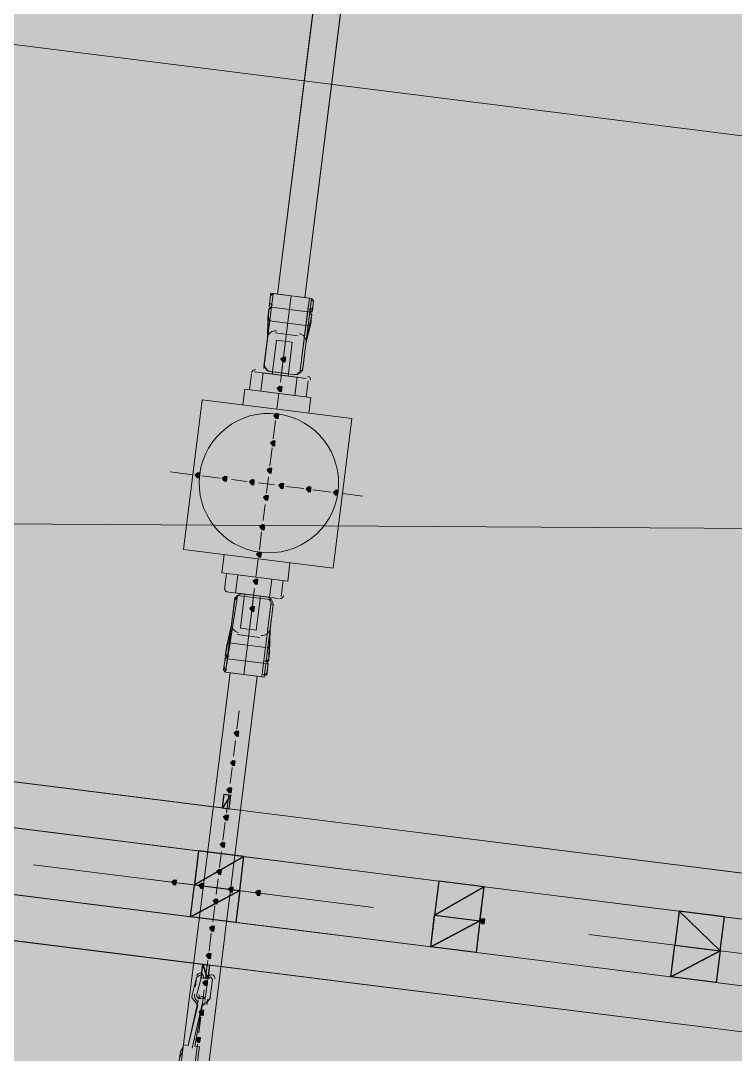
# Model space of a CAD drawing. Header units: metres. Extents: x -4 to 509425, y 7549 to 4732445.
# Drawn here: x 476037.788 to 476040.436, y 4719729.428 to 4719733.256 of the extents above; entities that cross this region are included whole.
import ezdxf

# ---------------------------------------------------------------- set-up
doc = ezdxf.new("R2010")
doc.units = ezdxf.units.M
doc.header["$LTSCALE"] = 0.01
doc.header["$MEASUREMENT"] = 0
doc.layers.get('0').update_dxf_attribs({"lineweight": 0})
doc.layers.add('_SUBESTACIÓN', color=1, linetype='Continuous')
doc.layers.add('SUBESTACION LA VID', color=253, linetype='Continuous')

# ---------------------------------------------------------------- blocks, each defined once
blk = doc.blocks.new('A$Cfff6051d')
at = {"layer": 'SUBESTACION LA VID', "transparency": 33554687}
h = blk.add_hatch(color=256, dxfattribs=at)
h.dxf.hatch_style = 2
h.paths.add_polyline_path([(476038.7691, 4719732.0006), (476038.7701, 4719732.009), (476038.7617, 4719732.01), (476038.7523, 4719732.0027), (476038.7596, 4719731.9932), (476038.768, 4719731.9922)])
h = blk.add_hatch(color=256, dxfattribs=at)
h.dxf.hatch_style = 2
h.paths.add_polyline_path([(476038.7554, 4719731.8914), (476038.7564, 4719731.8998), (476038.748, 4719731.9008), (476038.7386, 4719731.8935), (476038.7459, 4719731.884), (476038.7543, 4719731.883)])
h = blk.add_hatch(color=256, dxfattribs=at)
h.dxf.hatch_style = 2
h.paths.add_polyline_path([(476038.7428, 4719731.7906), (476038.7438, 4719731.799), (476038.7354, 4719731.8), (476038.726, 4719731.7927), (476038.7333, 4719731.7832), (476038.7417, 4719731.7822)])
h = blk.add_hatch(color=256, dxfattribs=at)
h.dxf.hatch_style = 2
h.paths.add_polyline_path([(476038.7301, 4719731.6898), (476038.7312, 4719731.6982), (476038.7228, 4719731.6992), (476038.7133, 4719731.6919), (476038.7207, 4719731.6824), (476038.7291, 4719731.6814)])
h = blk.add_hatch(color=256, dxfattribs=at)
h.dxf.hatch_style = 2
h.paths.add_polyline_path([(476038.4508, 4719731.5712), (476038.4518, 4719731.5796), (476038.4434, 4719731.5807), (476038.434, 4719731.5733), (476038.4413, 4719731.5639), (476038.4497, 4719731.5628)])
h = blk.add_hatch(color=256, dxfattribs=at)
h.dxf.hatch_style = 2
h.paths.add_polyline_path([(476038.7175, 4719731.589), (476038.7185, 4719731.5974), (476038.7101, 4719731.5984), (476038.7007, 4719731.5911), (476038.708, 4719731.5816), (476038.7164, 4719731.5806)])
h = blk.add_hatch(color=256, dxfattribs=at)
h.dxf.hatch_style = 2
h.paths.add_polyline_path([(476038.5516, 4719731.5586), (476038.5526, 4719731.567), (476038.5442, 4719731.568), (476038.5348, 4719731.5607), (476038.5421, 4719731.5512), (476038.5505, 4719731.5502)])
h = blk.add_hatch(color=256, dxfattribs=at)
h.dxf.hatch_style = 2
h.paths.add_polyline_path([(476038.6524, 4719731.5459), (476038.6534, 4719731.5543), (476038.645, 4719731.5554), (476038.6356, 4719731.548), (476038.6429, 4719731.5386), (476038.6513, 4719731.5375)])
h = blk.add_hatch(color=256, dxfattribs=at)
h.dxf.hatch_style = 2
h.paths.add_polyline_path([(476038.7616, 4719731.5322), (476038.7626, 4719731.5406), (476038.7542, 4719731.5417), (476038.7448, 4719731.5343), (476038.7521, 4719731.5249), (476038.7605, 4719731.5238)])
h = blk.add_hatch(color=256, dxfattribs=at)
h.dxf.hatch_style = 2
h.paths.add_polyline_path([(476038.8624, 4719731.5196), (476038.8634, 4719731.528), (476038.855, 4719731.5291), (476038.8456, 4719731.5217), (476038.8529, 4719731.5123), (476038.8613, 4719731.5112)])
h = blk.add_hatch(color=256, dxfattribs=at)
h.dxf.hatch_style = 2
h.paths.add_polyline_path([(476038.9632, 4719731.507), (476038.9642, 4719731.5154), (476038.9558, 4719731.5164), (476038.9464, 4719731.5091), (476038.9537, 4719731.4996), (476038.9621, 4719731.4986)])
h = blk.add_hatch(color=256, dxfattribs=at)
h.dxf.hatch_style = 2
h.paths.add_polyline_path([(476038.7048, 4719731.4882), (476038.7059, 4719731.4966), (476038.6975, 4719731.4976), (476038.688, 4719731.4903), (476038.6954, 4719731.4808), (476038.7038, 4719731.4798)])
h = blk.add_hatch(color=256, dxfattribs=at)
h.dxf.hatch_style = 2
h.paths.add_polyline_path([(476038.6912, 4719731.379), (476038.6922, 4719731.3874), (476038.6838, 4719731.3884), (476038.6744, 4719731.3811), (476038.6817, 4719731.3716), (476038.6901, 4719731.3706)])
h = blk.add_hatch(color=256, dxfattribs=at)
h.dxf.hatch_style = 2
h.paths.add_polyline_path([(476038.6785, 4719731.2782), (476038.6796, 4719731.2866), (476038.6712, 4719731.2876), (476038.6617, 4719731.2803), (476038.6691, 4719731.2708), (476038.6775, 4719731.2698)])
h = blk.add_hatch(color=256, dxfattribs=at)
h.dxf.hatch_style = 2
h.paths.add_polyline_path([(476038.6659, 4719731.1773), (476038.6669, 4719731.1857), (476038.6585, 4719731.1868), (476038.6491, 4719731.1795), (476038.6564, 4719731.17), (476038.6648, 4719731.1689)])
h = blk.add_hatch(color=256, dxfattribs=at)
h.dxf.hatch_style = 2
h.paths.add_polyline_path([(476038.6532, 4719731.0765), (476038.6543, 4719731.0849), (476038.6459, 4719731.086), (476038.6364, 4719731.0787), (476038.6438, 4719731.0692), (476038.6522, 4719731.0681)])
h = blk.add_hatch(color=256, dxfattribs=at)
h.dxf.hatch_style = 2
h.paths.add_polyline_path([(476038.5953, 4719730.6145), (476038.5964, 4719730.6229), (476038.588, 4719730.624), (476038.5785, 4719730.6166), (476038.5859, 4719730.6072), (476038.5943, 4719730.6061)])
h = blk.add_hatch(color=256, dxfattribs=at)
h.dxf.hatch_style = 2
h.paths.add_polyline_path([(476038.5816, 4719730.5053), (476038.5827, 4719730.5137), (476038.5743, 4719730.5148), (476038.5648, 4719730.5074), (476038.5722, 4719730.498), (476038.5806, 4719730.4969)])
h = blk.add_hatch(color=256, dxfattribs=at)
h.dxf.hatch_style = 2
h.paths.add_polyline_path([(476038.569, 4719730.4045), (476038.57, 4719730.4129), (476038.5616, 4719730.414), (476038.5522, 4719730.4066), (476038.5595, 4719730.3972), (476038.5679, 4719730.3961)])
h = blk.add_hatch(color=256, dxfattribs=at)
h.dxf.hatch_style = 2
h.paths.add_polyline_path([(476038.5564, 4719730.3037), (476038.5574, 4719730.3121), (476038.549, 4719730.3132), (476038.5396, 4719730.3058), (476038.5469, 4719730.2964), (476038.5553, 4719730.2953)])
h = blk.add_hatch(color=256, dxfattribs=at)
h.dxf.hatch_style = 2
h.paths.add_polyline_path([(476038.5437, 4719730.2029), (476038.5448, 4719730.2113), (476038.5364, 4719730.2124), (476038.5269, 4719730.205), (476038.5343, 4719730.1956), (476038.5427, 4719730.1945)])
h = blk.add_hatch(color=256, dxfattribs=at)
h.dxf.hatch_style = 2
h.paths.add_polyline_path([(476038.5311, 4719730.1021), (476038.5321, 4719730.1105), (476038.5237, 4719730.1116), (476038.5143, 4719730.1042), (476038.5216, 4719730.0948), (476038.53, 4719730.0937)])
h = blk.add_hatch(color=256, dxfattribs=at)
h.dxf.hatch_style = 2
h.paths.add_polyline_path([(476038.3641, 4719730.0633), (476038.3651, 4719730.0717), (476038.3567, 4719730.0728), (476038.3473, 4719730.0654), (476038.3546, 4719730.056), (476038.363, 4719730.0549)])
h = blk.add_hatch(color=256, dxfattribs=at)
h.dxf.hatch_style = 2
h.paths.add_polyline_path([(476038.4649, 4719730.0507), (476038.466, 4719730.0591), (476038.4576, 4719730.0601), (476038.4481, 4719730.0528), (476038.4555, 4719730.0433), (476038.4639, 4719730.0423)])
h = blk.add_hatch(color=256, dxfattribs=at)
h.dxf.hatch_style = 2
h.paths.add_polyline_path([(476038.5741, 4719730.037), (476038.5752, 4719730.0454), (476038.5668, 4719730.0464), (476038.5573, 4719730.0391), (476038.5647, 4719730.0296), (476038.5731, 4719730.0286)])
h = blk.add_hatch(color=256, dxfattribs=at)
h.dxf.hatch_style = 2
h.paths.add_polyline_path([(476038.6749, 4719730.0243), (476038.676, 4719730.0327), (476038.6676, 4719730.0338), (476038.6581, 4719730.0265), (476038.6655, 4719730.017), (476038.6739, 4719730.0159)])
h = blk.add_hatch(color=256, dxfattribs=at)
h.dxf.hatch_style = 2
h.paths.add_polyline_path([(476038.5174, 4719729.9929), (476038.5184, 4719730.0013), (476038.51, 4719730.0024), (476038.5006, 4719729.995), (476038.5079, 4719729.9856), (476038.5163, 4719729.9845)])
h = blk.add_hatch(color=256, dxfattribs=at)
h.dxf.hatch_style = 2
h.paths.add_polyline_path([(476038.5047, 4719729.8921), (476038.5058, 4719729.9005), (476038.4974, 4719729.9016), (476038.4879, 4719729.8942), (476038.4953, 4719729.8848), (476038.5037, 4719729.8837)])
h = blk.add_hatch(color=256, dxfattribs=at)
h.dxf.hatch_style = 2
h.paths.add_polyline_path([(476039.5065, 4719729.9201), (476039.5076, 4719729.9285), (476039.4992, 4719729.9295), (476039.4897, 4719729.9222), (476039.4971, 4719729.9127), (476039.5055, 4719729.9117)])
h = blk.add_hatch(color=256, dxfattribs=at)
h.dxf.hatch_style = 2
h.paths.add_polyline_path([(476038.4921, 4719729.7913), (476038.4932, 4719729.7997), (476038.4848, 4719729.8007), (476038.4753, 4719729.7934), (476038.4827, 4719729.7839), (476038.4911, 4719729.7829)])
h = blk.add_hatch(color=256, dxfattribs=at)
h.dxf.hatch_style = 2
h.paths.add_polyline_path([(476038.4795, 4719729.6905), (476038.4805, 4719729.6989), (476038.4721, 4719729.6999), (476038.4627, 4719729.6926), (476038.47, 4719729.6831), (476038.4784, 4719729.6821)])
h = blk.add_hatch(color=256, dxfattribs=at)
h.dxf.hatch_style = 2
h.paths.add_polyline_path([(476038.4658, 4719729.5813), (476038.4668, 4719729.5897), (476038.4584, 4719729.5907), (476038.449, 4719729.5834), (476038.4563, 4719729.5739), (476038.4647, 4719729.5729)])
h = blk.add_hatch(color=256, dxfattribs=at)
h.dxf.hatch_style = 2
h.paths.add_polyline_path([(476038.4531, 4719729.4805), (476038.4542, 4719729.4889), (476038.4458, 4719729.4899), (476038.4363, 4719729.4826), (476038.4437, 4719729.4731), (476038.4521, 4719729.4721)])
at = {"layer": 'SUBESTACION LA VID', "lineweight": 15}
for p, q in [((476071.6253, 4719728.9224), (475974.1478, 4719741.1431)), ((476038.7398, 4719732.2432), (476039.4106, 4719737.5942)), ((476038.8406, 4719732.2305), (476039.5114, 4719737.5815)), ((476038.7104, 4719732.2127), (476038.7125, 4719732.2295)), ((476038.723, 4719732.2453), (476038.8574, 4719732.2284)), ((476038.7166, 4719732.1949), (476038.8511, 4719732.178)), ((476038.8511, 4719732.178), (476038.7166, 4719732.1949)), ((476038.8721, 4719732.2095), (476038.87, 4719732.1927)), ((476038.7019, 4719732.0773), (476038.703, 4719732.1539)), ((476038.703, 4719732.1539), (476038.7061, 4719732.1791)), ((476038.8657, 4719732.1591), (476038.8626, 4719732.1339)), ((476038.8447, 4719732.1276), (476038.7103, 4719732.1445)), ((476038.8447, 4719732.0594), (476038.8626, 4719732.1339)), ((476038.6903, 4719731.9849), (476038.7019, 4719732.0773)), ((476038.7303, 4719732.0993), (476038.8143, 4719732.0888)), ((476038.7702, 4719732.0772), (476038.7628, 4719732.0184)), ((476038.8447, 4719732.0594), (476038.8331, 4719731.967)), ((476038.7575, 4719731.9764), (476038.7502, 4719731.9176)), ((476038.6357, 4719731.8893), (476038.6431, 4719731.9481)), ((476038.6525, 4719731.9555), (476038.7197, 4719731.947)), ((476038.7964, 4719731.946), (476038.7124, 4719731.9565)), ((476038.7197, 4719731.947), (476038.7785, 4719731.9397)), ((476038.7785, 4719731.9397), (476038.8457, 4719731.9312)), ((476038.6115, 4719731.8326), (476038.6189, 4719731.8914)), ((476038.6189, 4719731.8914), (476038.8625, 4719731.8609)), ((476038.8457, 4719731.863), (476038.8531, 4719731.9218)), ((476038.7449, 4719731.8756), (476038.7375, 4719731.8168)), ((476038.8551, 4719731.8021), (476038.8625, 4719731.8609)), ((476038.4666, 4719731.8337), (476038.4666, 4719731.8337)), ((476038.5926, 4719731.8179), (476038.5926, 4719731.8179)), ((476038.7323, 4719731.7748), (476038.7238, 4719731.7076)), ((476038.7354, 4719731.8), (476038.7354, 4719731.8)), ((476038.8698, 4719731.7832), (476038.8698, 4719731.7832)), ((476038.9958, 4719731.7674), (476038.9958, 4719731.7674)), ((476038.4508, 4719731.7077), (476038.4508, 4719731.7077)), ((476038.7196, 4719731.674), (476038.7112, 4719731.6068)), ((476041.0891, 4719730.0203), (476028.0769, 4719731.6516)), ((476038.98, 4719731.6414), (476038.98, 4719731.6414)), ((476038.4255, 4719731.5744), (476038.3415, 4719731.5849)), ((476038.434, 4719731.5733), (476038.434, 4719731.5733)), ((476038.5264, 4719731.5617), (476038.4592, 4719731.5702)), ((476038.6272, 4719731.5491), (476038.5684, 4719731.5565)), ((476038.728, 4719731.5365), (476038.6692, 4719731.5438)), ((476038.7059, 4719731.5648), (476038.6986, 4719731.506)), ((476038.8372, 4719731.5228), (476038.77, 4719731.5312)), ((476038.938, 4719731.5101), (476038.8708, 4719731.5186)), ((476038.9632, 4719731.507), (476038.9632, 4719731.507)), ((476039.0556, 4719731.4954), (476038.98, 4719731.5049)), ((476040.9168, 4719729.8713), (476028.1987, 4719731.4657)), ((476038.6933, 4719731.464), (476038.6859, 4719731.4052)), ((476038.4161, 4719731.4305), (476038.4161, 4719731.4305)), ((476038.6806, 4719731.3632), (476038.6722, 4719731.296)), ((476038.9453, 4719731.3642), (476038.9453, 4719731.3642)), ((476038.4003, 4719731.3045), (476038.4003, 4719731.3045)), ((476038.5263, 4719731.2887), (476038.5263, 4719731.2887)), ((476038.542, 4719731.2782), (476038.5336, 4719731.211)), ((476038.668, 4719731.2624), (476038.6596, 4719731.1952)), ((476038.6691, 4719731.2708), (476038.6691, 4719731.2708)), ((476038.7856, 4719731.2477), (476038.7772, 4719731.1805)), ((476038.8035, 4719731.254), (476038.8035, 4719731.254)), ((476038.9295, 4719731.2382), (476038.9295, 4719731.2382)), ((476040.8863, 4719729.6277), (476028.1681, 4719731.2221)), ((476038.5336, 4719731.211), (476038.7772, 4719731.1805)), ((476038.5504, 4719731.2089), (476038.543, 4719731.1501)), ((476038.7604, 4719731.1826), (476038.753, 4719731.1238)), ((476038.5504, 4719731.1406), (476038.6176, 4719731.1322)), ((476038.6921, 4719731.1143), (476038.6081, 4719731.1249)), ((476038.6176, 4719731.1322), (476038.6764, 4719731.1248)), ((476038.6543, 4719731.1532), (476038.6469, 4719731.0944)), ((476038.6764, 4719731.1248), (476038.7436, 4719731.1164)), ((476038.5797, 4719731.1028), (476038.5692, 4719731.0188)), ((476038.712, 4719731.0009), (476038.7225, 4719731.0849)), ((476041.0164, 4719729.4407), (476028.0043, 4719731.072)), ((476038.6417, 4719731.0524), (476038.6343, 4719730.9936)), ((476038.5692, 4719731.0188), (476038.5503, 4719730.9359)), ((476038.5902, 4719730.9821), (476038.6742, 4719730.9715)), ((476038.712, 4719731.0009), (476038.7099, 4719730.9159)), ((476038.5503, 4719730.9359), (476038.5471, 4719730.9107)), ((476038.6952, 4719730.9348), (476038.5608, 4719730.9516)), ((476038.5534, 4719730.8928), (476038.6878, 4719730.876)), ((476038.6878, 4719730.876), (476038.5534, 4719730.8928)), ((476038.7067, 4719730.8907), (476038.7099, 4719730.9159)), ((476038.544, 4719730.8855), (476038.5408, 4719730.8603)), ((476038.7004, 4719730.8403), (476038.7036, 4719730.8655)), ((476038.3828, 4719729.3954), (476038.5639, 4719730.8403)), ((476038.4836, 4719729.3828), (476038.6647, 4719730.8277)), ((476038.5471, 4719730.8424), (476038.6815, 4719730.8256)), ((476038.589, 4719730.6324), (476038.5974, 4719730.6996)), ((476038.5764, 4719730.5316), (476038.5838, 4719730.5904)), ((476038.5637, 4719730.4308), (476038.5711, 4719730.4896)), ((476038.5501, 4719730.3216), (476038.5585, 4719730.3888)), ((476038.5606, 4719730.3373), (476038.5669, 4719730.3877)), ((476038.5374, 4719730.2208), (476038.5458, 4719730.288)), ((476038.4471, 4719730.1809), (476038.4166, 4719729.9373)), ((476038.5248, 4719730.12), (476038.5322, 4719730.1788)), ((476039.0949, 4719729.9717), (476037.8349, 4719730.1297)), ((476038.6151, 4719730.1598), (476038.5846, 4719729.9162)), ((476038.3389, 4719730.0665), (476038.2717, 4719730.0749)), ((476038.4397, 4719730.0538), (476038.3809, 4719730.0612)), ((476038.5405, 4719730.0412), (476038.4817, 4719730.0486)), ((476038.5121, 4719730.0192), (476038.5195, 4719730.078)), ((476039.3375, 4719730.0693), (476039.307, 4719729.8256)), ((476039.5055, 4719730.0482), (476039.475, 4719729.8046)), ((476038.6497, 4719730.0275), (476038.5825, 4719730.0359)), ((476038.7589, 4719730.0138), (476038.6833, 4719730.0233)), ((476038.4995, 4719729.9184), (476038.5069, 4719729.9772)), ((476040.228, 4719729.9576), (476040.1974, 4719729.714)), ((476040.396, 4719729.9366), (476040.3654, 4719729.693)), ((476038.4858, 4719729.8091), (476038.4942, 4719729.8764)), ((476041.153, 4719729.7137), (476039.893, 4719729.8716)), ((476038.4732, 4719729.7083), (476038.4816, 4719729.7755)), ((476038.4564, 4719729.7104), (476038.4396, 4719729.6443)), ((476038.4732, 4719729.6401), (476038.4816, 4719729.7073)), ((476038.4889, 4719729.6296), (476038.4984, 4719729.7052)), ((476038.4605, 4719729.6075), (476038.4679, 4719729.6663)), ((476038.4458, 4719729.6264), (476038.408, 4719729.4605)), ((476038.4626, 4719729.6243), (476038.4237, 4719729.45)), ((476038.4479, 4719729.5067), (476038.4553, 4719729.5655)), ((476038.4342, 4719729.3975), (476038.4426, 4719729.4647))]:
    blk.add_line(p, q, dxfattribs=at)
at = {"layer": 'SUBESTACION LA VID', "lineweight": 0}
for p, q in [((476038.7093, 4719732.2043), (476038.7125, 4719732.2295)), ((476038.7166, 4719732.1949), (476038.723, 4719732.2453)), ((476038.7398, 4719732.2432), (476038.8406, 4719732.2305)), ((476038.6882, 4719731.9681), (476038.7166, 4719732.1949)), ((476038.8689, 4719732.1843), (476038.8731, 4719732.2179)), ((476038.703, 4719732.1539), (476038.7072, 4719732.1875)), ((476038.703, 4719732.1539), (476038.7072, 4719732.1875)), ((476038.703, 4719732.1539), (476038.7072, 4719732.1875)), ((476038.703, 4719732.1539), (476038.7072, 4719732.1875)), ((476038.703, 4719732.1539), (476038.7061, 4719732.1791)), ((476038.8237, 4719731.9596), (476038.8511, 4719732.178)), ((476038.8447, 4719732.0594), (476038.8584, 4719732.1686)), ((476038.8447, 4719732.0594), (476038.8584, 4719732.1686)), ((476038.8447, 4719732.0594), (476038.8668, 4719732.1675)), ((476038.8447, 4719732.0594), (476038.8668, 4719732.1675)), ((476038.8321, 4719731.9586), (476038.8447, 4719732.0594)), ((476038.5903, 4719731.1186), (476038.5471, 4719730.8424)), ((476038.5818, 4719731.1196), (476038.5534, 4719730.8928)), ((476038.5808, 4719731.1112), (476038.5545, 4719730.9012)), ((476038.7152, 4719731.0944), (476038.6889, 4719730.8844)), ((476038.7152, 4719731.0944), (476038.6889, 4719730.8844)), ((476038.712, 4719731.0009), (476038.6973, 4719730.8833)), ((476038.712, 4719731.0009), (476038.6973, 4719730.8833)), ((476038.712, 4719731.0009), (476038.6973, 4719730.8833)), ((476038.712, 4719731.0009), (476038.7057, 4719730.8823)), ((476038.712, 4719731.0009), (476038.7057, 4719730.8823)), ((476038.5503, 4719730.9359), (476038.5461, 4719730.9023)), ((476038.5503, 4719730.9359), (476038.5461, 4719730.9023)), ((476038.5503, 4719730.9359), (476038.5461, 4719730.9023)), ((476038.5503, 4719730.9359), (476038.5461, 4719730.9023)), ((476038.5503, 4719730.9359), (476038.5471, 4719730.9107)), ((476038.5534, 4719730.8928), (476038.5471, 4719730.8424)), ((476038.5534, 4719730.8928), (476038.5471, 4719730.8424)), ((476038.5534, 4719730.8928), (476038.5471, 4719730.8424)), ((476038.5534, 4719730.8928), (476038.5481, 4719730.8508)), ((476038.544, 4719730.8855), (476038.5408, 4719730.8603)), ((476038.6878, 4719730.876), (476038.6815, 4719730.8256)), ((476038.6962, 4719730.8749), (476038.6899, 4719730.8245)), ((476038.7036, 4719730.8655), (476038.7004, 4719730.8403)), ((476035.801, 4719730.5126), (476038.4471, 4719730.1809)), ((476034.4977, 4719730.2579), (476038.4627, 4719729.7608)), ((476038.4879, 4719729.7577), (476034.4977, 4719730.2579)), ((476038.4471, 4719730.1809), (476039.3375, 4719730.0693))]:
    blk.add_line(p, q, dxfattribs=at)
at = {"layer": 'SUBESTACION LA VID', "lineweight": 15}
for points in [[(476038.7398, 4719732.2432), (476038.8406, 4719732.2305), (476039.5114, 4719737.5815), (476039.4106, 4719737.5942), (476038.7398, 4719732.2432)], [(476038.6903, 4719731.9849), (476038.6893, 4719731.9765), (476038.6966, 4719731.967), (476038.704, 4719731.9575), (476038.7124, 4719731.9565), (476038.7544, 4719731.9512), (476038.7902, 4719732.2368), (476038.723, 4719732.2453), (476038.7146, 4719732.2463), (476038.7135, 4719732.2379), (476038.7125, 4719732.2295), (476038.7104, 4719732.2127), (476038.7093, 4719732.2043), (476038.7082, 4719732.1959), (476038.7166, 4719732.1949), (476038.7072, 4719732.1875), (476038.7061, 4719732.1791), (476038.703, 4719732.1539), (476038.7019, 4719732.0773), (476038.6903, 4719731.9849)], [(476038.8331, 4719731.967), (476038.8321, 4719731.9586), (476038.8237, 4719731.9596), (476038.8226, 4719731.9512), (476038.8142, 4719731.9523), (476038.8132, 4719731.9439), (476038.7964, 4719731.946), (476038.7544, 4719731.9512), (476038.7902, 4719732.2368), (476038.8574, 4719732.2284), (476038.8658, 4719732.2274), (476038.8647, 4719732.219), (476038.8731, 4719732.2179), (476038.8721, 4719732.2095), (476038.87, 4719732.1927), (476038.8689, 4719732.1843), (476038.8595, 4719732.177), (476038.8511, 4719732.178), (476038.8595, 4719732.177), (476038.8584, 4719732.1686), (476038.8668, 4719732.1675), (476038.8657, 4719732.1591), (476038.8626, 4719732.1339), (476038.8447, 4719732.0594), (476038.8331, 4719731.967)], [(476038.7197, 4719731.947), (476038.7355, 4719732.073), (476038.7943, 4719732.0657), (476038.7785, 4719731.9397)], [(476038.6861, 4719731.9513), (476038.6777, 4719731.8841), (476038.8037, 4719731.8683), (476038.8121, 4719731.9355), (476038.6861, 4719731.9513)], [(476038.9452, 4719731.2277), (476039.0147, 4719731.7821), (476038.4603, 4719731.8516), (476038.3908, 4719731.2972), (476038.9452, 4719731.2277)], [(476040.9379, 4719730.0393), (476038.5606, 4719730.3373), (476038.5669, 4719730.3877), (476038.5417, 4719730.3909), (476038.5354, 4719730.3405), (476034.5872, 4719730.8355), (476034.5935, 4719730.8859), (476034.5767, 4719730.888), (476034.5704, 4719730.8376), (476030.6222, 4719731.3325)], [(476034.6417, 4719730.658), (476035.801, 4719730.5126), (476035.7852, 4719730.3866), (476035.9532, 4719730.3656), (476035.969, 4719730.4916), (476037.1198, 4719730.3473), (476037.104, 4719730.2213), (476037.2721, 4719730.2002), (476037.2879, 4719730.3262), (476038.4471, 4719730.1809), (476038.4313, 4719730.0549), (476038.5993, 4719730.0338), (476038.6151, 4719730.1598), (476039.3375, 4719730.0693), (476039.3217, 4719729.9433), (476039.4897, 4719729.9222), (476039.5055, 4719730.0482), (476040.228, 4719729.9576), (476040.2122, 4719729.8316), (476040.3802, 4719729.8106), (476040.396, 4719729.9366), (476040.8496, 4719729.8797)], [(476040.8652, 4719729.4597), (476038.4879, 4719729.7577), (476038.4816, 4719729.7073), (476038.4564, 4719729.7104), (476038.4627, 4719729.7608), (476034.5145, 4719730.2558), (476034.5082, 4719730.2054), (476034.4914, 4719730.2075), (476034.4977, 4719730.2579), (476030.5496, 4719730.7529)], [(476034.6112, 4719730.4144), (476035.7705, 4719730.269), (476035.7852, 4719730.3866), (476035.9532, 4719730.3656), (476035.9385, 4719730.248), (476037.0893, 4719730.1037), (476037.104, 4719730.2213), (476037.2721, 4719730.2002), (476037.2573, 4719730.0826), (476038.4166, 4719729.9373), (476038.4313, 4719730.0549), (476038.5993, 4719730.0338), (476038.5846, 4719729.9162), (476039.307, 4719729.8256), (476039.3217, 4719729.9433), (476039.4897, 4719729.9222), (476039.475, 4719729.8046), (476040.1974, 4719729.714), (476040.2122, 4719729.8316), (476040.3802, 4719729.8106), (476040.3654, 4719729.693), (476040.8191, 4719729.6361)], [(476038.584, 4719731.1364), (476038.5924, 4719731.2036), (476038.7184, 4719731.1878), (476038.71, 4719731.1206), (476038.584, 4719731.1364)], [(476038.5797, 4719731.1028), (476038.5808, 4719731.1112), (476038.5903, 4719731.1186), (476038.5913, 4719731.127), (476038.5997, 4719731.1259), (476038.6081, 4719731.1249), (476038.6501, 4719731.1196), (476038.6143, 4719730.834), (476038.5471, 4719730.8424), (476038.5397, 4719730.8519), (476038.5408, 4719730.8603), (476038.544, 4719730.8855), (476038.545, 4719730.8939), (476038.5534, 4719730.8928), (476038.5545, 4719730.9012), (476038.5461, 4719730.9023), (476038.5471, 4719730.9107), (476038.5503, 4719730.9359), (476038.5692, 4719731.0188), (476038.5797, 4719731.1028)], [(476038.6176, 4719731.1322), (476038.6018, 4719731.0062), (476038.6606, 4719730.9988), (476038.6764, 4719731.1248)], [(476038.7225, 4719731.0849), (476038.7236, 4719731.0933), (476038.7152, 4719731.0944), (476038.7163, 4719731.1028), (476038.7089, 4719731.1122), (476038.6921, 4719731.1143), (476038.6501, 4719731.1196), (476038.6143, 4719730.834), (476038.6815, 4719730.8256), (476038.6899, 4719730.8245), (476038.691, 4719730.8329), (476038.6994, 4719730.8319), (476038.7004, 4719730.8403), (476038.7036, 4719730.8655), (476038.7046, 4719730.8739), (476038.6962, 4719730.8749), (476038.6878, 4719730.876), (476038.6889, 4719730.8844), (476038.6973, 4719730.8833), (476038.7057, 4719730.8823), (476038.7067, 4719730.8907), (476038.7099, 4719730.9159), (476038.712, 4719731.0009), (476038.7225, 4719731.0849)], [(476038.3828, 4719729.3954), (476038.4836, 4719729.3828), (476038.6647, 4719730.8277), (476038.5639, 4719730.8403), (476038.3828, 4719729.3954)], [(476038.5354, 4719730.3405), (476038.5417, 4719730.3909), (476038.5669, 4719730.3877)], [(476038.4627, 4719729.7608), (476038.4564, 4719729.7104), (476038.4816, 4719729.7073), (476038.4879, 4719729.7577)], [(476038.3765, 4719729.4133), (476038.388, 4719729.4374), (476038.3901, 4719729.4542), (476038.3912, 4719729.4627), (476038.408, 4719729.4605), (476038.4437, 4719729.6096), (476038.4364, 4719729.6191), (476038.429, 4719729.6286), (476038.4217, 4719729.638), (476038.4228, 4719729.6464), (476038.4396, 4719729.7126), (476038.449, 4719729.7199), (476038.4574, 4719729.7188), (476038.4564, 4719729.7104), (476038.4396, 4719729.6443), (476038.4469, 4719729.6348), (476038.4553, 4719729.6338), (476038.4637, 4719729.6327), (476038.4732, 4719729.6401), (476038.4816, 4719729.7073), (476038.491, 4719729.7146), (476038.4984, 4719729.7052), (476038.4889, 4719729.6296), (476038.4805, 4719729.6306), (476038.4794, 4719729.6222), (476038.4784, 4719729.6138), (476038.47, 4719729.6149), (476038.4605, 4719729.6075), (476038.4332, 4719729.4574), (476038.45, 4719729.4553), (476038.4489, 4719729.4469), (476038.4458, 4719729.4217)], [(476038.4228, 4719729.6464), (476038.4396, 4719729.7126), (476038.4354, 4719729.679)], [(476038.408, 4719729.4605), (476038.3912, 4719729.4627), (476038.3901, 4719729.4542), (476038.3796, 4719729.4385), (476038.3765, 4719729.4133), (476038.3744, 4719729.3965)], [(476038.4416, 4719729.3881), (476038.4437, 4719729.4049), (476038.4458, 4719729.4217), (476038.4489, 4719729.4469), (476038.45, 4719729.4553), (476038.4332, 4719729.4574)]]:
    blk.add_lwpolyline(points, dxfattribs=at)
at = {"layer": 'SUBESTACION LA VID', "lineweight": 0}
for points in [[(476038.723, 4719732.2453), (476038.7166, 4719732.1949), (476038.6893, 4719731.9765)], [(476038.723, 4719732.2453), (476038.7166, 4719732.1949), (476038.6893, 4719731.9765), (476038.7166, 4719732.1949), (476038.723, 4719732.2453), (476038.7166, 4719732.1949)], [(476038.7072, 4719732.1875), (476038.7019, 4719732.0773), (476038.7166, 4719732.1949), (476038.723, 4719732.2453)], [(476038.7082, 4719732.1959), (476038.7146, 4719732.2463), (476038.7082, 4719732.1959)], [(476038.7093, 4719732.2043), (476038.7135, 4719732.2379), (476038.7082, 4719732.1959)], [(476038.7082, 4719732.1959), (476038.7135, 4719732.2379), (476038.7082, 4719732.1959)], [(476038.7093, 4719732.2043), (476038.7135, 4719732.2379), (476038.7093, 4719732.2043), (476038.7135, 4719732.2379)], [(476038.7093, 4719732.2043), (476038.7135, 4719732.2379), (476038.7093, 4719732.2043)], [(476038.7104, 4719732.2127), (476038.7125, 4719732.2295), (476038.7093, 4719732.2043)], [(476038.8574, 4719732.2284), (476038.8226, 4719731.9512), (476038.8511, 4719732.178), (476038.8574, 4719732.2284)], [(476038.8237, 4719731.9596), (476038.8511, 4719732.178), (476038.8574, 4719732.2284)], [(476038.7166, 4719732.1949), (476038.6893, 4719731.9765), (476038.7019, 4719732.0773)], [(476038.8658, 4719732.2274), (476038.8595, 4719732.177), (476038.8321, 4719731.9586), (476038.8595, 4719732.177)], [(476038.8447, 4719732.0594), (476038.8595, 4719732.177), (476038.8658, 4719732.2274), (476038.8595, 4719732.177)], [(476038.8595, 4719732.177), (476038.8658, 4719732.2274), (476038.8595, 4719732.177), (476038.8658, 4719732.2274)], [(476038.8595, 4719732.177), (476038.8647, 4719732.219), (476038.8595, 4719732.177)], [(476038.8679, 4719732.1759), (476038.8731, 4719732.2179), (476038.8689, 4719732.1843)], [(476038.8689, 4719732.1843), (476038.8731, 4719732.2179), (476038.8689, 4719732.1843), (476038.8731, 4719732.2179)], [(476038.8689, 4719732.1843), (476038.8731, 4719732.2179), (476038.8689, 4719732.1843)], [(476038.8689, 4719732.1843), (476038.8721, 4719732.2095), (476038.8689, 4719732.1843)], [(476038.703, 4719732.1539), (476038.7061, 4719732.1791), (476038.703, 4719732.1539)], [(476038.703, 4719732.1539), (476038.7061, 4719732.1791), (476038.703, 4719732.1539)], [(476038.8447, 4719732.0594), (476038.8657, 4719732.1591), (476038.8626, 4719732.1339)], [(476038.8626, 4719732.1339), (476038.8657, 4719732.1591), (476038.8626, 4719732.1339)], [(476038.8626, 4719732.1339), (476038.8657, 4719732.1591), (476038.8626, 4719732.1339)], [(476028.2198, 4719731.6337), (476038.5606, 4719730.3373), (476030.6054, 4719731.3346)], [(476038.5606, 4719730.3373), (476034.5872, 4719730.8355), (476030.6054, 4719731.3346), (476034.5704, 4719730.8376)], [(476038.5545, 4719730.9012), (476038.5808, 4719731.1112), (476038.5692, 4719731.0188)], [(476038.5808, 4719731.1112), (476038.5545, 4719730.9012), (476038.5808, 4719731.1112)], [(476038.6815, 4719730.8256), (476038.7163, 4719731.1028), (476038.6878, 4719730.876), (476038.6815, 4719730.8256)], [(476038.7236, 4719731.0933), (476038.6973, 4719730.8833), (476038.7236, 4719731.0933), (476038.712, 4719731.0009)], [(476028.1471, 4719731.0541), (476038.4879, 4719729.7577), (476030.5328, 4719730.755)], [(476038.5461, 4719730.9023), (476038.5692, 4719731.0188), (476038.5545, 4719730.9012)], [(476038.712, 4719731.0009), (476038.7067, 4719730.8907), (476038.7099, 4719730.9159)], [(476038.5503, 4719730.9359), (476038.5471, 4719730.9107), (476038.5503, 4719730.9359)], [(476038.5503, 4719730.9359), (476038.5471, 4719730.9107), (476038.5503, 4719730.9359)], [(476038.544, 4719730.8855), (476038.5397, 4719730.8519), (476038.545, 4719730.8939)], [(476038.545, 4719730.8939), (476038.5397, 4719730.8519), (476038.545, 4719730.8939)], [(476038.545, 4719730.8939), (476038.5397, 4719730.8519), (476038.545, 4719730.8939)], [(476038.545, 4719730.8939), (476038.5397, 4719730.8519), (476038.545, 4719730.8939)], [(476038.5534, 4719730.8928), (476038.5471, 4719730.8424), (476038.5534, 4719730.8928)], [(476038.7099, 4719730.9159), (476038.7067, 4719730.8907), (476038.7099, 4719730.9159)], [(476038.7099, 4719730.9159), (476038.7067, 4719730.8907), (476038.7099, 4719730.9159)], [(476038.5408, 4719730.8603), (476038.544, 4719730.8855), (476038.5397, 4719730.8519), (476038.544, 4719730.8855)], [(476038.544, 4719730.8855), (476038.5408, 4719730.8603), (476038.544, 4719730.8855)], [(476038.6962, 4719730.8749), (476038.6899, 4719730.8245), (476038.6962, 4719730.8749), (476038.691, 4719730.8329)], [(476038.6962, 4719730.8749), (476038.691, 4719730.8329), (476038.6962, 4719730.8749)], [(476038.6962, 4719730.8749), (476038.691, 4719730.8329), (476038.6962, 4719730.8749)], [(476038.7046, 4719730.8739), (476038.6994, 4719730.8319), (476038.7046, 4719730.8739)], [(476038.7046, 4719730.8739), (476038.6994, 4719730.8319), (476038.7036, 4719730.8655), (476038.6994, 4719730.8319)], [(476038.7036, 4719730.8655), (476038.7004, 4719730.8403), (476038.7036, 4719730.8655)], [(476038.7036, 4719730.8655), (476038.7004, 4719730.8403), (476038.7036, 4719730.8655)], [(476037.1198, 4719730.3473), (476038.4471, 4719730.1809), (476035.969, 4719730.4916)], [(476039.307, 4719729.8256), (476038.4166, 4719729.9373), (476035.7705, 4719730.269)], [(476040.396, 4719729.9366), (476039.3375, 4719730.0693), (476040.228, 4719729.9576)], [(476040.3654, 4719729.693), (476039.307, 4719729.8256), (476040.1974, 4719729.714)]]:
    blk.add_lwpolyline(points, dxfattribs=at)
at = {"layer": 'SUBESTACION LA VID'}
for points in [[(476038.7691, 4719732.0006), (476038.7701, 4719732.009), (476038.7617, 4719732.01), (476038.7523, 4719732.0027), (476038.7596, 4719731.9932), (476038.768, 4719731.9922)], [(476038.7554, 4719731.8914), (476038.7564, 4719731.8998), (476038.748, 4719731.9008), (476038.7386, 4719731.8935), (476038.7459, 4719731.884), (476038.7543, 4719731.883)], [(476038.7428, 4719731.7906), (476038.7438, 4719731.799), (476038.7354, 4719731.8), (476038.726, 4719731.7927), (476038.7333, 4719731.7832), (476038.7417, 4719731.7822)], [(476038.7301, 4719731.6898), (476038.7312, 4719731.6982), (476038.7228, 4719731.6992), (476038.7133, 4719731.6919), (476038.7207, 4719731.6824), (476038.7291, 4719731.6814)], [(476038.4508, 4719731.5712), (476038.4518, 4719731.5796), (476038.4434, 4719731.5807), (476038.434, 4719731.5733), (476038.4413, 4719731.5639), (476038.4497, 4719731.5628)], [(476038.7175, 4719731.589), (476038.7185, 4719731.5974), (476038.7101, 4719731.5984), (476038.7007, 4719731.5911), (476038.708, 4719731.5816), (476038.7164, 4719731.5806)], [(476038.5516, 4719731.5586), (476038.5526, 4719731.567), (476038.5442, 4719731.568), (476038.5348, 4719731.5607), (476038.5421, 4719731.5512), (476038.5505, 4719731.5502)], [(476038.6524, 4719731.5459), (476038.6534, 4719731.5543), (476038.645, 4719731.5554), (476038.6356, 4719731.548), (476038.6429, 4719731.5386), (476038.6513, 4719731.5375)], [(476038.7616, 4719731.5322), (476038.7626, 4719731.5406), (476038.7542, 4719731.5417), (476038.7448, 4719731.5343), (476038.7521, 4719731.5249), (476038.7605, 4719731.5238)], [(476038.8624, 4719731.5196), (476038.8634, 4719731.528), (476038.855, 4719731.5291), (476038.8456, 4719731.5217), (476038.8529, 4719731.5123), (476038.8613, 4719731.5112)], [(476038.9632, 4719731.507), (476038.9642, 4719731.5154), (476038.9558, 4719731.5164), (476038.9464, 4719731.5091), (476038.9537, 4719731.4996), (476038.9621, 4719731.4986)], [(476038.7048, 4719731.4882), (476038.7059, 4719731.4966), (476038.6975, 4719731.4976), (476038.688, 4719731.4903), (476038.6954, 4719731.4808), (476038.7038, 4719731.4798)], [(476038.6912, 4719731.379), (476038.6922, 4719731.3874), (476038.6838, 4719731.3884), (476038.6744, 4719731.3811), (476038.6817, 4719731.3716), (476038.6901, 4719731.3706)], [(476038.6785, 4719731.2782), (476038.6796, 4719731.2866), (476038.6712, 4719731.2876), (476038.6617, 4719731.2803), (476038.6691, 4719731.2708), (476038.6775, 4719731.2698)], [(476038.6659, 4719731.1773), (476038.6669, 4719731.1857), (476038.6585, 4719731.1868), (476038.6491, 4719731.1795), (476038.6564, 4719731.17), (476038.6648, 4719731.1689)], [(476038.6532, 4719731.0765), (476038.6543, 4719731.0849), (476038.6459, 4719731.086), (476038.6364, 4719731.0787), (476038.6438, 4719731.0692), (476038.6522, 4719731.0681)], [(476038.5953, 4719730.6145), (476038.5964, 4719730.6229), (476038.588, 4719730.624), (476038.5785, 4719730.6166), (476038.5859, 4719730.6072), (476038.5943, 4719730.6061)], [(476038.5816, 4719730.5053), (476038.5827, 4719730.5137), (476038.5743, 4719730.5148), (476038.5648, 4719730.5074), (476038.5722, 4719730.498), (476038.5806, 4719730.4969)], [(476038.569, 4719730.4045), (476038.57, 4719730.4129), (476038.5616, 4719730.414), (476038.5522, 4719730.4066), (476038.5595, 4719730.3972), (476038.5679, 4719730.3961)], [(476038.5564, 4719730.3037), (476038.5574, 4719730.3121), (476038.549, 4719730.3132), (476038.5396, 4719730.3058), (476038.5469, 4719730.2964), (476038.5553, 4719730.2953)], [(476038.5437, 4719730.2029), (476038.5448, 4719730.2113), (476038.5364, 4719730.2124), (476038.5269, 4719730.205), (476038.5343, 4719730.1956), (476038.5427, 4719730.1945)], [(476038.4471, 4719730.1809), (476038.4313, 4719730.0549), (476038.6151, 4719730.1598)], [(476038.6151, 4719730.1598), (476038.4313, 4719730.0549), (476038.5993, 4719730.0338)], [(476038.5311, 4719730.1021), (476038.5321, 4719730.1105), (476038.5237, 4719730.1116), (476038.5143, 4719730.1042), (476038.5216, 4719730.0948), (476038.53, 4719730.0937)], [(476038.3641, 4719730.0633), (476038.3651, 4719730.0717), (476038.3567, 4719730.0728), (476038.3473, 4719730.0654), (476038.3546, 4719730.056), (476038.363, 4719730.0549)], [(476038.4313, 4719730.0549), (476038.5993, 4719730.0338), (476038.4166, 4719729.9373)], [(476038.4649, 4719730.0507), (476038.466, 4719730.0591), (476038.4576, 4719730.0601), (476038.4481, 4719730.0528), (476038.4555, 4719730.0433), (476038.4639, 4719730.0423)], [(476038.5741, 4719730.037), (476038.5752, 4719730.0454), (476038.5668, 4719730.0464), (476038.5573, 4719730.0391), (476038.5647, 4719730.0296), (476038.5731, 4719730.0286)], [(476039.3375, 4719730.0693), (476039.3217, 4719729.9433), (476039.5055, 4719730.0482)], [(476039.5055, 4719730.0482), (476039.3217, 4719729.9433), (476039.4897, 4719729.9222)], [(476038.5993, 4719730.0338), (476038.5846, 4719729.9162), (476038.4166, 4719729.9373)], [(476038.6749, 4719730.0243), (476038.676, 4719730.0327), (476038.6676, 4719730.0338), (476038.6581, 4719730.0265), (476038.6655, 4719730.017), (476038.6739, 4719730.0159)], [(476038.5174, 4719729.9929), (476038.5184, 4719730.0013), (476038.51, 4719730.0024), (476038.5006, 4719729.995), (476038.5079, 4719729.9856), (476038.5163, 4719729.9845)], [(476039.3217, 4719729.9433), (476039.4897, 4719729.9222), (476039.307, 4719729.8256)], [(476040.228, 4719729.9576), (476040.2122, 4719729.8316), (476040.3802, 4719729.8106)], [(476040.396, 4719729.9366), (476040.228, 4719729.9576), (476040.3802, 4719729.8106)], [(476038.5047, 4719729.8921), (476038.5058, 4719729.9005), (476038.4974, 4719729.9016), (476038.4879, 4719729.8942), (476038.4953, 4719729.8848), (476038.5037, 4719729.8837)], [(476039.4897, 4719729.9222), (476039.475, 4719729.8046), (476039.307, 4719729.8256)], [(476039.5065, 4719729.9201), (476039.5076, 4719729.9285), (476039.4992, 4719729.9295), (476039.4897, 4719729.9222), (476039.4971, 4719729.9127), (476039.5055, 4719729.9117)], [(476040.2122, 4719729.8316), (476040.3802, 4719729.8106), (476040.1974, 4719729.714)], [(476038.4921, 4719729.7913), (476038.4932, 4719729.7997), (476038.4848, 4719729.8007), (476038.4753, 4719729.7934), (476038.4827, 4719729.7839), (476038.4911, 4719729.7829)], [(476040.3802, 4719729.8106), (476040.3654, 4719729.693), (476040.1974, 4719729.714)], [(476038.4627, 4719729.7608), (476038.4816, 4719729.7073), (476038.4564, 4719729.7104)], [(476038.4879, 4719729.7577), (476038.4816, 4719729.7073), (476038.4627, 4719729.7608)], [(476038.4795, 4719729.6905), (476038.4805, 4719729.6989), (476038.4721, 4719729.6999), (476038.4627, 4719729.6926), (476038.47, 4719729.6831), (476038.4784, 4719729.6821)], [(476038.4658, 4719729.5813), (476038.4668, 4719729.5897), (476038.4584, 4719729.5907), (476038.449, 4719729.5834), (476038.4563, 4719729.5739), (476038.4647, 4719729.5729)], [(476038.4531, 4719729.4805), (476038.4542, 4719729.4889), (476038.4458, 4719729.4899), (476038.4363, 4719729.4826), (476038.4437, 4719729.4731), (476038.4521, 4719729.4721)]]:
    blk.add_lwpolyline(points, close=True, dxfattribs=at)
at = {"layer": 'SUBESTACION LA VID', "lineweight": 0}
for points in [[(476038.7691, 4719732.0006), (476038.7701, 4719732.009), (476038.7617, 4719732.01), (476038.7523, 4719732.0027), (476038.7596, 4719731.9932), (476038.768, 4719731.9922)], [(476038.7554, 4719731.8914), (476038.7564, 4719731.8998), (476038.748, 4719731.9008), (476038.7386, 4719731.8935), (476038.7459, 4719731.884), (476038.7543, 4719731.883)], [(476038.7428, 4719731.7906), (476038.7438, 4719731.799), (476038.7354, 4719731.8), (476038.726, 4719731.7927), (476038.7333, 4719731.7832), (476038.7417, 4719731.7822)], [(476038.7301, 4719731.6898), (476038.7312, 4719731.6982), (476038.7228, 4719731.6992), (476038.7133, 4719731.6919), (476038.7207, 4719731.6824), (476038.7291, 4719731.6814)], [(476038.4508, 4719731.5712), (476038.4518, 4719731.5796), (476038.4434, 4719731.5807), (476038.434, 4719731.5733), (476038.4413, 4719731.5639), (476038.4497, 4719731.5628)], [(476038.7175, 4719731.589), (476038.7185, 4719731.5974), (476038.7101, 4719731.5984), (476038.7007, 4719731.5911), (476038.708, 4719731.5816), (476038.7164, 4719731.5806)], [(476038.5516, 4719731.5586), (476038.5526, 4719731.567), (476038.5442, 4719731.568), (476038.5348, 4719731.5607), (476038.5421, 4719731.5512), (476038.5505, 4719731.5502)], [(476038.6524, 4719731.5459), (476038.6534, 4719731.5543), (476038.645, 4719731.5554), (476038.6356, 4719731.548), (476038.6429, 4719731.5386), (476038.6513, 4719731.5375)], [(476038.7616, 4719731.5322), (476038.7626, 4719731.5406), (476038.7542, 4719731.5417), (476038.7448, 4719731.5343), (476038.7521, 4719731.5249), (476038.7605, 4719731.5238)], [(476038.8624, 4719731.5196), (476038.8634, 4719731.528), (476038.855, 4719731.5291), (476038.8456, 4719731.5217), (476038.8529, 4719731.5123), (476038.8613, 4719731.5112)], [(476038.9632, 4719731.507), (476038.9642, 4719731.5154), (476038.9558, 4719731.5164), (476038.9464, 4719731.5091), (476038.9537, 4719731.4996), (476038.9621, 4719731.4986)], [(476038.7048, 4719731.4882), (476038.7059, 4719731.4966), (476038.6975, 4719731.4976), (476038.688, 4719731.4903), (476038.6954, 4719731.4808), (476038.7038, 4719731.4798)], [(476038.6912, 4719731.379), (476038.6922, 4719731.3874), (476038.6838, 4719731.3884), (476038.6744, 4719731.3811), (476038.6817, 4719731.3716), (476038.6901, 4719731.3706)], [(476038.6785, 4719731.2782), (476038.6796, 4719731.2866), (476038.6712, 4719731.2876), (476038.6617, 4719731.2803), (476038.6691, 4719731.2708), (476038.6775, 4719731.2698)], [(476038.6659, 4719731.1773), (476038.6669, 4719731.1857), (476038.6585, 4719731.1868), (476038.6491, 4719731.1795), (476038.6564, 4719731.17), (476038.6648, 4719731.1689)], [(476038.6532, 4719731.0765), (476038.6543, 4719731.0849), (476038.6459, 4719731.086), (476038.6364, 4719731.0787), (476038.6438, 4719731.0692), (476038.6522, 4719731.0681)], [(476038.5953, 4719730.6145), (476038.5964, 4719730.6229), (476038.588, 4719730.624), (476038.5785, 4719730.6166), (476038.5859, 4719730.6072), (476038.5943, 4719730.6061)], [(476038.5816, 4719730.5053), (476038.5827, 4719730.5137), (476038.5743, 4719730.5148), (476038.5648, 4719730.5074), (476038.5722, 4719730.498), (476038.5806, 4719730.4969)], [(476038.569, 4719730.4045), (476038.57, 4719730.4129), (476038.5616, 4719730.414), (476038.5522, 4719730.4066), (476038.5595, 4719730.3972), (476038.5679, 4719730.3961)], [(476038.5564, 4719730.3037), (476038.5574, 4719730.3121), (476038.549, 4719730.3132), (476038.5396, 4719730.3058), (476038.5469, 4719730.2964), (476038.5553, 4719730.2953)], [(476038.5437, 4719730.2029), (476038.5448, 4719730.2113), (476038.5364, 4719730.2124), (476038.5269, 4719730.205), (476038.5343, 4719730.1956), (476038.5427, 4719730.1945)], [(476038.4471, 4719730.1809), (476038.4313, 4719730.0549), (476038.6151, 4719730.1598)], [(476038.6151, 4719730.1598), (476038.4313, 4719730.0549), (476038.5993, 4719730.0338)], [(476038.5311, 4719730.1021), (476038.5321, 4719730.1105), (476038.5237, 4719730.1116), (476038.5143, 4719730.1042), (476038.5216, 4719730.0948), (476038.53, 4719730.0937)], [(476038.3641, 4719730.0633), (476038.3651, 4719730.0717), (476038.3567, 4719730.0728), (476038.3473, 4719730.0654), (476038.3546, 4719730.056), (476038.363, 4719730.0549)], [(476038.4313, 4719730.0549), (476038.5993, 4719730.0338), (476038.4166, 4719729.9373)], [(476038.4649, 4719730.0507), (476038.466, 4719730.0591), (476038.4576, 4719730.0601), (476038.4481, 4719730.0528), (476038.4555, 4719730.0433), (476038.4639, 4719730.0423)], [(476038.5741, 4719730.037), (476038.5752, 4719730.0454), (476038.5668, 4719730.0464), (476038.5573, 4719730.0391), (476038.5647, 4719730.0296), (476038.5731, 4719730.0286)], [(476039.3375, 4719730.0693), (476039.3217, 4719729.9433), (476039.5055, 4719730.0482)], [(476039.5055, 4719730.0482), (476039.3217, 4719729.9433), (476039.4897, 4719729.9222)], [(476038.5993, 4719730.0338), (476038.5846, 4719729.9162), (476038.4166, 4719729.9373)], [(476038.6749, 4719730.0243), (476038.676, 4719730.0327), (476038.6676, 4719730.0338), (476038.6581, 4719730.0265), (476038.6655, 4719730.017), (476038.6739, 4719730.0159)], [(476038.5174, 4719729.9929), (476038.5184, 4719730.0013), (476038.51, 4719730.0024), (476038.5006, 4719729.995), (476038.5079, 4719729.9856), (476038.5163, 4719729.9845)], [(476039.3217, 4719729.9433), (476039.4897, 4719729.9222), (476039.307, 4719729.8256)], [(476040.228, 4719729.9576), (476040.2122, 4719729.8316), (476040.3802, 4719729.8106)], [(476040.396, 4719729.9366), (476040.228, 4719729.9576), (476040.3802, 4719729.8106)], [(476038.5047, 4719729.8921), (476038.5058, 4719729.9005), (476038.4974, 4719729.9016), (476038.4879, 4719729.8942), (476038.4953, 4719729.8848), (476038.5037, 4719729.8837)], [(476039.4897, 4719729.9222), (476039.475, 4719729.8046), (476039.307, 4719729.8256)], [(476039.5065, 4719729.9201), (476039.5076, 4719729.9285), (476039.4992, 4719729.9295), (476039.4897, 4719729.9222), (476039.4971, 4719729.9127), (476039.5055, 4719729.9117)], [(476040.2122, 4719729.8316), (476040.3802, 4719729.8106), (476040.1974, 4719729.714)], [(476038.4921, 4719729.7913), (476038.4932, 4719729.7997), (476038.4848, 4719729.8007), (476038.4753, 4719729.7934), (476038.4827, 4719729.7839), (476038.4911, 4719729.7829)], [(476040.3802, 4719729.8106), (476040.3654, 4719729.693), (476040.1974, 4719729.714)], [(476038.4627, 4719729.7608), (476038.4816, 4719729.7073), (476038.4564, 4719729.7104)], [(476038.4879, 4719729.7577), (476038.4816, 4719729.7073), (476038.4627, 4719729.7608)], [(476038.4795, 4719729.6905), (476038.4805, 4719729.6989), (476038.4721, 4719729.6999), (476038.4627, 4719729.6926), (476038.47, 4719729.6831), (476038.4784, 4719729.6821)], [(476038.4658, 4719729.5813), (476038.4668, 4719729.5897), (476038.4584, 4719729.5907), (476038.449, 4719729.5834), (476038.4563, 4719729.5739), (476038.4647, 4719729.5729)], [(476038.4531, 4719729.4805), (476038.4542, 4719729.4889), (476038.4458, 4719729.4899), (476038.4363, 4719729.4826), (476038.4437, 4719729.4731), (476038.4521, 4719729.4721)]]:
    blk.add_lwpolyline(points, close=True, dxfattribs=at)
at = {"layer": 'SUBESTACION LA VID', "lineweight": 15}
for points in [[(476038.7272, 4719732.2447), (476038.7202, 4719732.2456), (476038.7139, 4719732.2407), (476038.713, 4719732.2337)], [(476038.7209, 4719732.1943), (476038.7139, 4719732.1952), (476038.7075, 4719732.1903), (476038.7067, 4719732.1833)], [(476038.7109, 4719732.2169), (476038.71, 4719732.21), (476038.7149, 4719732.2036), (476038.7219, 4719732.2027)], [(476038.8563, 4719732.1859), (476038.8633, 4719732.185), (476038.8696, 4719732.19), (476038.8705, 4719732.1969)], [(476038.8726, 4719732.2137), (476038.8735, 4719732.2207), (476038.8685, 4719732.227), (476038.8616, 4719732.2279)], [(476038.7035, 4719732.1581), (476038.7026, 4719732.1512), (476038.7076, 4719732.1448), (476038.7145, 4719732.1439)], [(476038.8663, 4719732.1633), (476038.8671, 4719732.1703), (476038.8622, 4719732.1766), (476038.8553, 4719732.1775)], [(476038.8489, 4719732.1271), (476038.8559, 4719732.1262), (476038.8622, 4719732.1311), (476038.8631, 4719732.1381)], [(476038.7355, 4719732.1072), (476038.7193, 4719732.1092), (476038.7045, 4719732.0977), (476038.7024, 4719732.0815)], [(476038.8452, 4719732.0636), (476038.8473, 4719732.0798), (476038.8358, 4719732.0946), (476038.8195, 4719732.0966)], [(476038.6578, 4719731.9633), (476038.6508, 4719731.9642), (476038.6445, 4719731.9593), (476038.6436, 4719731.9523)], [(476038.6908, 4719731.9891), (476038.6888, 4719731.9728), (476038.7003, 4719731.958), (476038.7166, 4719731.956)], [(476038.8006, 4719731.9454), (476038.8168, 4719731.9434), (476038.8316, 4719731.9549), (476038.8337, 4719731.9712)], [(476038.862, 4719731.9249), (476038.8629, 4719731.9319), (476038.8579, 4719731.9382), (476038.851, 4719731.9391)], [(476038.5435, 4719731.1543), (476038.5427, 4719731.1473), (476038.5476, 4719731.141), (476038.5546, 4719731.1401)], [(476038.6134, 4719731.1327), (476038.5971, 4719731.1348), (476038.5823, 4719731.1233), (476038.5803, 4719731.107)], [(476038.7231, 4719731.0891), (476038.7251, 4719731.1054), (476038.7136, 4719731.1202), (476038.6974, 4719731.1222)], [(476038.7478, 4719731.1159), (476038.7547, 4719731.115), (476038.7611, 4719731.1199), (476038.7619, 4719731.1269)], [(476038.5697, 4719731.023), (476038.5677, 4719731.0068), (476038.5792, 4719730.992), (476038.5955, 4719730.9899)], [(476038.6795, 4719730.9794), (476038.6957, 4719730.9774), (476038.7105, 4719730.9889), (476038.7125, 4719731.0051)], [(476038.565, 4719730.9511), (476038.558, 4719730.952), (476038.5517, 4719730.947), (476038.5508, 4719730.9401)], [(476038.7104, 4719730.9201), (476038.7113, 4719730.927), (476038.7064, 4719730.9334), (476038.6994, 4719730.9342)], [(476038.5587, 4719730.9007), (476038.5517, 4719730.9016), (476038.5454, 4719730.8966), (476038.5445, 4719730.8897)], [(476038.5476, 4719730.9149), (476038.5468, 4719730.9079), (476038.5517, 4719730.9016), (476038.5587, 4719730.9007)], [(476038.6931, 4719730.8838), (476038.7, 4719730.883), (476038.7064, 4719730.8879), (476038.7073, 4719730.8949)], [(476038.5413, 4719730.8645), (476038.5405, 4719730.8575), (476038.5454, 4719730.8512), (476038.5523, 4719730.8503)], [(476038.7041, 4719730.8697), (476038.705, 4719730.8766), (476038.7, 4719730.883), (476038.6931, 4719730.8838)], [(476038.6868, 4719730.8334), (476038.6937, 4719730.8326), (476038.7001, 4719730.8375), (476038.7009, 4719730.8445)], [(476038.432, 4719729.6518), (476038.4295, 4719729.6394), (476038.4351, 4719729.6269), (476038.4459, 4719729.6204)], [(476038.4486, 4719729.6484), (476038.448, 4719729.6451), (476038.4486, 4719729.6416), (476038.4505, 4719729.6388)], [(476038.4652, 4719729.6165), (476038.4776, 4719729.6183), (476038.4876, 4719729.6277), (476038.4901, 4719729.64)], [(476038.468, 4719729.6352), (476038.4709, 4719729.6371), (476038.4728, 4719729.64), (476038.4735, 4719729.6433)]]:
    blk.add_open_spline(points, degree=3, dxfattribs=at)
for points, knots in [([(476038.6754, 4719731.2871), (476038.8169, 4719731.2693), (476038.946, 4719731.3697), (476038.9637, 4719731.5112), (476038.9814, 4719731.6527), (476038.8811, 4719731.7818), (476038.7396, 4719731.7995), (476038.5981, 4719731.8172), (476038.469, 4719731.7169), (476038.4513, 4719731.5754), (476038.4335, 4719731.4339), (476038.5339, 4719731.3048), (476038.6754, 4719731.2871)], [0, 0, 0, 0, 1, 1, 1, 2, 2, 2, 3, 3, 3, 4, 4, 4, 4]), ([(476038.4652, 4719729.7127), (476038.4665, 4719729.7195), (476038.4621, 4719729.7262), (476038.4552, 4719729.7276), (476038.4484, 4719729.729), (476038.4416, 4719729.7246), (476038.4402, 4719729.7177)], [0, 0, 0, 0, 1, 1, 1, 2, 2, 2, 2]), ([(476038.5072, 4719729.7074), (476038.5085, 4719729.7143), (476038.5041, 4719729.721), (476038.4972, 4719729.7224), (476038.4904, 4719729.7237), (476038.4836, 4719729.7193), (476038.4823, 4719729.7124)], [0, 0, 0, 0, 1, 1, 1, 2, 2, 2, 2]), ([(476038.4714, 4719729.6265), (476038.4728, 4719729.6334), (476038.4684, 4719729.6401), (476038.4615, 4719729.6415), (476038.4546, 4719729.6429), (476038.4479, 4719729.6385), (476038.4465, 4719729.6316)], [0, 0, 0, 0, 1, 1, 1, 2, 2, 2, 2])]:
    blk.add_open_spline(points, degree=3, knots=knots, dxfattribs=at)
at = {"layer": 'SUBESTACION LA VID'}
for points in [[(476038.5354, 4719730.3405), (476038.5354, 4719730.3405), (476038.5669, 4719730.3877), (476038.5669, 4719730.3877), (476038.5669, 4719730.3877), (476038.5417, 4719730.3909), (476038.5417, 4719730.3909), (476038.5417, 4719730.3909), (476038.5354, 4719730.3405), (476038.5354, 4719730.3405)], [(476038.5606, 4719730.3373), (476038.5606, 4719730.3373), (476038.5354, 4719730.3405), (476038.5354, 4719730.3405), (476038.5354, 4719730.3405), (476038.5669, 4719730.3877), (476038.5669, 4719730.3877), (476038.5669, 4719730.3877), (476038.5606, 4719730.3373), (476038.5606, 4719730.3373)]]:
    blk.add_open_spline(points, degree=3, knots=[0, 0, 0, 0, 1, 1, 1, 2, 2, 2, 3, 3, 3, 3], dxfattribs=at)
at = {"layer": 'SUBESTACION LA VID', "lineweight": 0}
for points in [[(476038.5354, 4719730.3405), (476038.5354, 4719730.3405), (476038.5669, 4719730.3877), (476038.5669, 4719730.3877), (476038.5669, 4719730.3877), (476038.5417, 4719730.3909), (476038.5417, 4719730.3909), (476038.5417, 4719730.3909), (476038.5354, 4719730.3405), (476038.5354, 4719730.3405)], [(476038.5606, 4719730.3373), (476038.5606, 4719730.3373), (476038.5354, 4719730.3405), (476038.5354, 4719730.3405), (476038.5354, 4719730.3405), (476038.5669, 4719730.3877), (476038.5669, 4719730.3877), (476038.5669, 4719730.3877), (476038.5606, 4719730.3373), (476038.5606, 4719730.3373)]]:
    blk.add_open_spline(points, degree=3, knots=[0, 0, 0, 0, 1, 1, 1, 2, 2, 2, 3, 3, 3, 3], dxfattribs=at)

msp = doc.modelspace()

# ---------------------------------------------------------------- hatches: boundary and pattern name
at = {"layer": '_SUBESTACIÓN', "transparency": 33554559}
h = msp.add_hatch(color=1, dxfattribs=at)
h.dxf.hatch_style = 1
h.paths.add_polyline_path([(475968.6399, 4719805.825), (476089.9386, 4719790.615), (476078.1686, 4719696.74), (475956.8686, 4719711.9502)])

# ---------------------------------------------------------------- linework, layer by layer
at = {"color": 5}
msp.add_lwpolyline([(490840.2656, 4717243.1462), (484895.5041, 4717739.2368), (483607.6371, 4717664.0004), (483465.0415, 4717952.1854), (479025.126, 4718116.267), (478713.7718, 4718728.8145), (478509.3234, 4719542.0639), (477889.6007, 4719719.2698), (475567.4979, 4719734.4711), (475570.1163, 4720134.4625), (477885.1416, 4720119.3075), (481205.4456, 4721268.3214)], dxfattribs=at)

# ---------------------------------------------------------------- block references
at = {"linetype": 'Continuous'}
msp.add_blockref('A$Cfff6051d', (0, 0), dxfattribs=at)

doc.saveas('drawing.dxf')
